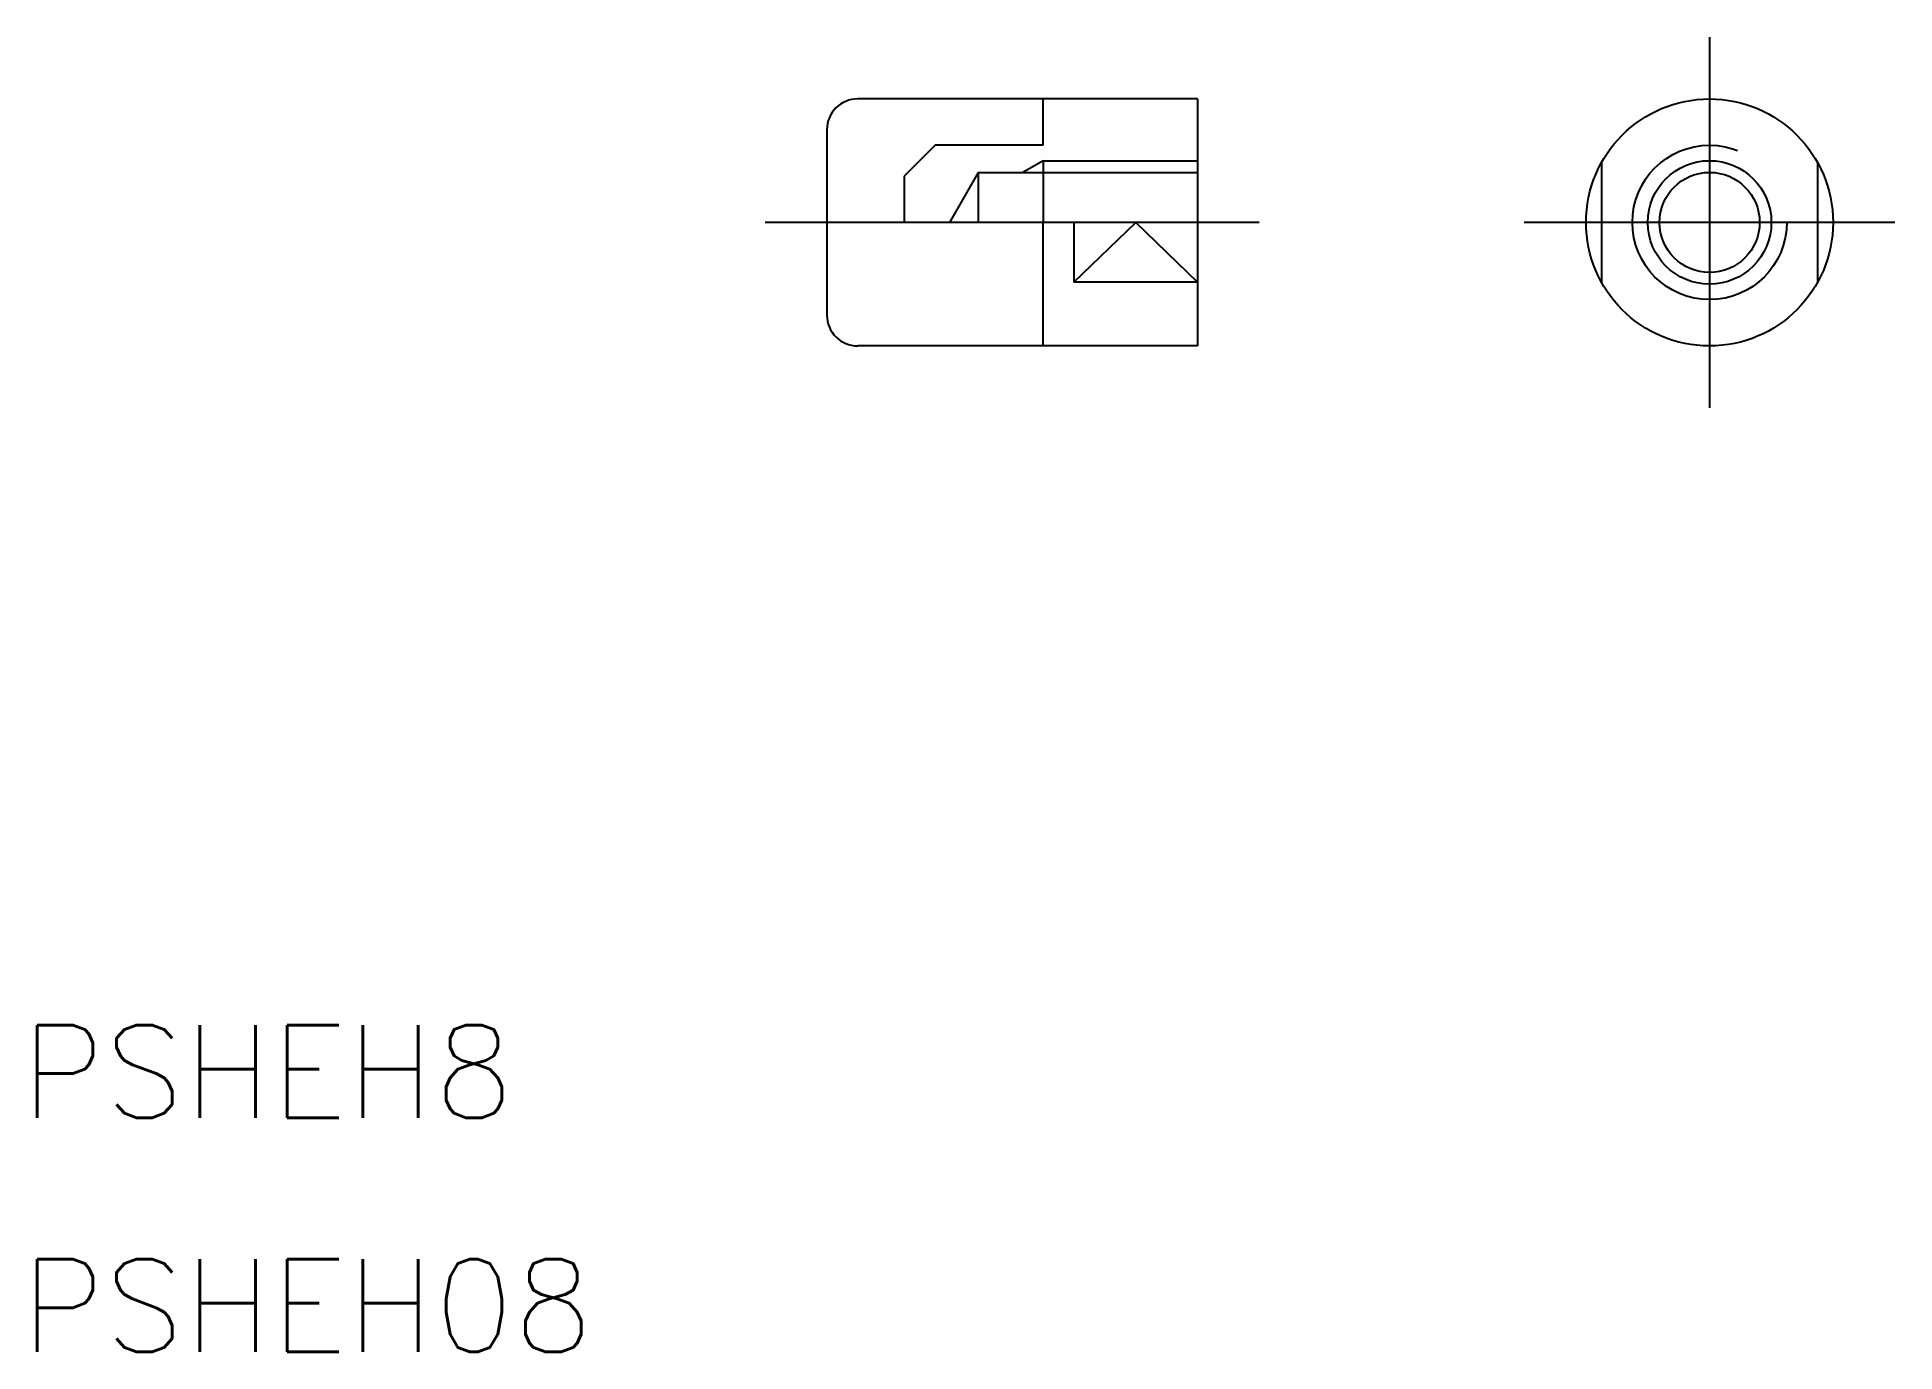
# Model space of a CAD drawing. Extents: x -54.2 to 6, y -36.6 to 6.
import ezdxf

# ---------------------------------------------------------------- set-up
doc = ezdxf.new("R2010")
doc.units = 0
doc.linetypes.add('CENTER', pattern=[50.8, 31.75, -6.35, 6.35, -6.35])
doc.linetypes.add('DASHED', pattern=[19.05, 12.7, -6.35])
doc.layers.get('0').update_dxf_attribs({"linetype": 'CONTINUOUS'})
doc.layers.add('CENTER', color=1, linetype='CENTER')
doc.styles.get("Standard").update_dxf_attribs({"font": 'txt.shx', "height": 3, "bigfont": 'bigfont.shx'})

msp = doc.modelspace()

# ---------------------------------------------------------------- linework, layer by layer
at = {"color": 7, "linetype": 'CONTINUOUS'}
for p, q in [((-16.583, 4), (-27.583, 4)), ((-21.583, 2.5), (-21.583, 4)), ((-16.583, 4), (-16.583, -4)), ((-28.583, 3), (-28.583, -3)), ((-25.083, 2.5), (-26.083, 1.5)), ((-21.583, 2.5), (-25.083, 2.5)), ((-21.583, 2), (-21.583, 0)), ((-3.5, 1.936), (-3.5, -1.936)), ((3.5, 1.936), (3.5, -1.936)), ((-26.083, 1.5), (-26.083, 0)), ((-23.683, 1.621), (-24.619, 0)), ((-23.683, 1.621), (-23.683, 0)), ((-23.683, 1.621), (-16.583, 1.621)), ((-21.583, -4), (-21.583, 0)), ((-20.583, 0), (-20.583, -1.936)), ((-16.583, -1.936), (-20.583, -1.936)), ((-16.583, -4), (-27.583, -4))]:
    msp.add_line(p, q, dxfattribs=at)
at = {"color": 3, "linetype": 'CONTINUOUS'}
for p, q in [((-21.583, 2), (-22.239, 1.621)), ((-21.583, 2), (-16.583, 2)), ((-20.583, -1.936), (-18.583, 0)), ((-18.583, 0), (-16.583, -1.936))]:
    msp.add_line(p, q, dxfattribs=at)
at = {"color": 7, "linetype": 'CONTINUOUS'}
for radius in [4, 1.621]:
    msp.add_circle((0, 0), radius, dxfattribs=at)
at = {"color": 3, "linetype": 'DASHED'}
msp.add_circle((0, 0), 2.5, dxfattribs=at)
at = {"color": 3, "linetype": 'CONTINUOUS'}
msp.add_circle((0, 0), 2, dxfattribs=at)
at = {"color": 7, "linetype": 'CONTINUOUS'}
for centre, start, end in [((-27.583, 3), 90, 180), ((-27.583, -3), 180, 270)]:
    msp.add_arc(centre, 1, start, end, dxfattribs=at)
at = {"layer": 'CENTER', "color": 1, "linetype": 'CENTER'}
for p, q in [((0, 6), (0, -6)), ((-14.583, 0), (-30.583, 0)), ((6, 0), (-6, 0))]:
    msp.add_line(p, q, dxfattribs=at)

# ---------------------------------------------------------------- texts
at = {"color": 7, "linetype": 'CONTINUOUS'}
for s, p in [('PSHEH8', (-54.673, -28.993)), ('PSHEH08', (-54.673, -36.576))]:
    msp.add_text(s, height=3, dxfattribs=at).set_placement(p)

doc.saveas('drawing.dxf')
